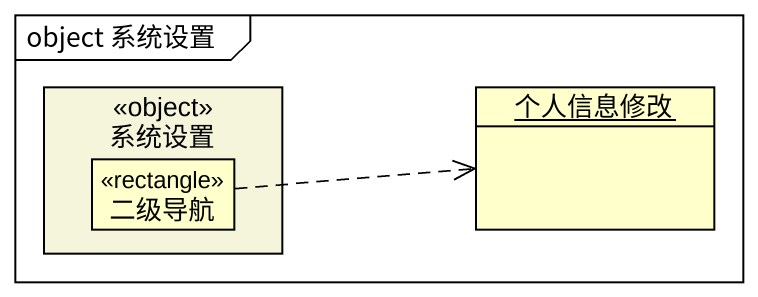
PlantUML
@startuml
mainframe object 系统设置
hide circle
hide empty members
rectangle 系统设置 <<object>> #F5F5DC {
  class 二级导航 <<rectangle>>
}
object 个人信息修改
二级导航 .right.> 个人信息修改
@enduml
